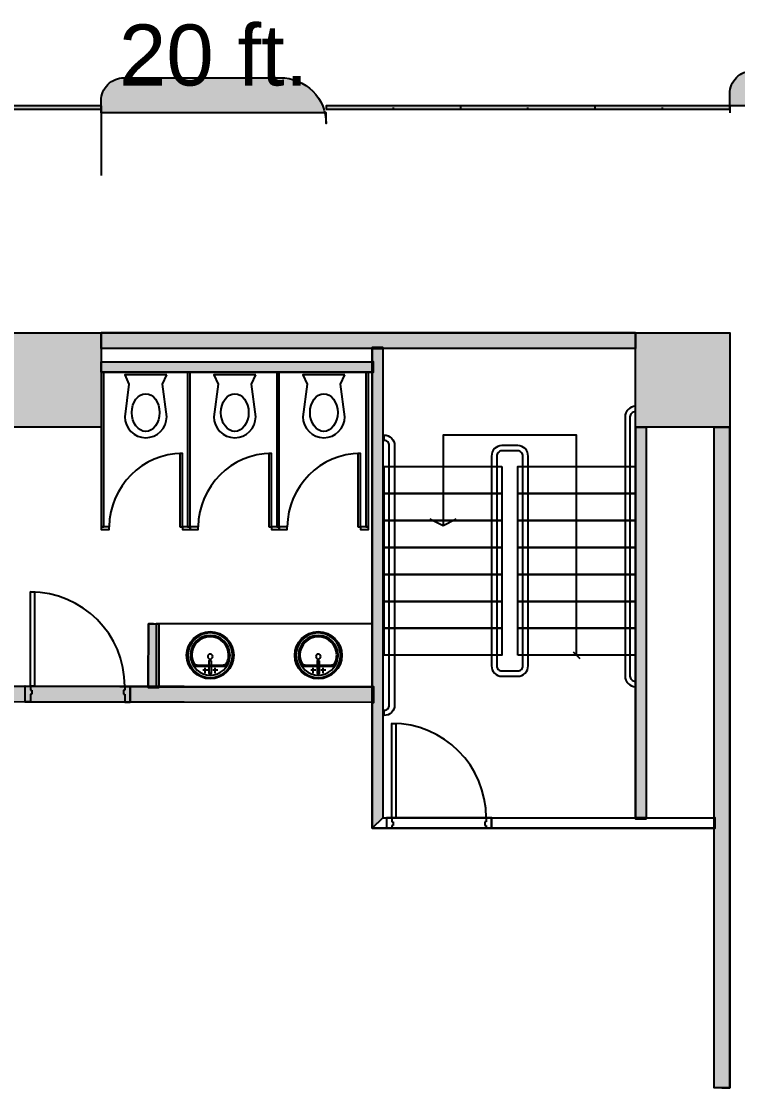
# Model space of a CAD drawing. Extents: x 3 to 120, y 2 to 103.
# Drawn here: x 57.46 to 80.25, y 69 to 102.91 of the extents above; entities that cross this region are included whole.
import ezdxf

# ---------------------------------------------------------------- set-up
doc = ezdxf.new("R2010")
doc.units = 0
doc.header["$LTSCALE"] = 1.44
doc.header["$MEASUREMENT"] = 0
for name, color, linetype in [('01_-_WALLS', 250, 'CONTINUOUS'), ('08_-_SANITARY', 252, 'CONTINUOUS'), ('11_-_DIMENSIONS', 144, 'CONTINUOUS')]:
    doc.layers.add(name, color=color, linetype=linetype)
doc.styles.get("Standard").update_dxf_attribs({"font": 'txt.shx'})

msp = doc.modelspace()

# ---------------------------------------------------------------- hatches: boundary and pattern name
at = {"layer": '01_-_WALLS'}
for points in [[(57, 90), (57, 93), (60, 93), (60, 90)], [(77, 92.5), (60, 92.5), (60, 92.75), (60, 93), (77, 93), (77, 92.75)], [(77, 90), (77, 93), (80, 93), (80, 90)], [(68.62500000000003, 92.49999999999991), (68.95833333333337, 92.49999999999991), (68.95833333333337, 92.53333333333326), (68.62500000000003, 92.53333333333326)], [(68.95833333333337, 92.49999999999991), (68.95833333333337, 77.5833333333334), (68.62500000000003, 77.25000000000007), (68.62500000000003, 92.49999999999991)], [(60, 92.08333106750491), (68.62500000000009, 92.08333106750491), (68.62500000000009, 91.74999773417159), (60, 91.74999773417159), (60, 91.91666440083824)], [(68.62500000000009, 92.08333106750491), (68.62500000000009, 91.74999773417159), (68.65833333333342, 91.74999773417159), (68.65833333333342, 92.08333106750491)], [(77.33333333333333, 89.9999999999999), (77.33333333333333, 77.58333333333343), (77, 77.58333333333343), (77, 89.9999999999999), (77.16666666666666, 89.9999999999999)], [(79.50000000000006, 68.99999999999984), (79.50000000000006, 90.00000000000006), (79.75000000000006, 90.00000000000006), (80.00000000000006, 90.00000000000006), (80.00000000000006, 68.99999999999984), (79.75000000000006, 68.99999999999984)], [(61.83333305295822, 83.74956766140998), (61.83075100963022, 81.75881225549989), (61.497417956672, 81.75924459408998), (61.49999999999999, 83.75000000000007), (61.6666665264791, 83.74978383070503)], [(68.625, 81.24999957943706), (36.50000000000006, 81.29166624610372), (36.50000000000006, 81.79166666666671), (68.625, 81.75000000000006)], [(61.83075100963022, 81.75881225549989), (61.497417956672, 81.75924459408998), (61.49737472281298, 81.72591128879415), (61.83070777577121, 81.72547895020406)], [(68.625, 81.75000000000006), (68.625, 81.24999957943706), (68.67500000000001, 81.24999957943706), (68.67500000000001, 81.75000000000006)], [(77.33333333333333, 77.58333333333343), (77, 77.58333333333343), (77, 77.5500000000001), (77.33333333333333, 77.5500000000001)], [(79.50000000000006, 77.58333333333339), (79.50000000000006, 77.25000000000006), (79.53333333333339, 77.25000000000006), (79.53333333333339, 77.58333333333339)]]:
    msp.add_hatch(color=256, dxfattribs=at).paths.add_polyline_path(points)
at = {"layer": '11_-_DIMENSIONS'}
h = msp.add_hatch(color=256, dxfattribs=at)
edge = h.paths.add_edge_path()
edge.add_line((60, 100), (60, 100.3849587792969))
edge.add_arc((60.72891817634351, 100.3849707125454), 0.728918176441195, 89.99906200064987, 180.0009379993489, ccw=False)
edge.add_line((60.72893010959203, 101.1138888888889), (65.69904923999218, 101.1138888888889))
edge.add_arc((65.69907310648918, 99.65605253620187), 1.457836352882393, 359.9990620006506, 90.00093799934882, ccw=False)
edge.add_line((67.1569094591762, 99.65602866970485), (67.1569094591762, 100))
edge.add_line((67.1569094591762, 100), (60, 100))
h = msp.add_hatch(color=256, dxfattribs=at)
edge = h.paths.add_edge_path()
edge.add_line((80, 100.2227777777777), (80, 100.6077365570746))
edge.add_arc((80.72891817634351, 100.6077484903231), 0.728918176441188, 89.99906200064942, 180.0009379993484, ccw=False)
edge.add_line((80.72893010959203, 101.3366666666666), (85.69904923999218, 101.3366666666666))
edge.add_arc((85.69907310648918, 99.87883031397962), 1.457836352882393, 359.9990620006506, 90.00093799934882, ccw=False)
edge.add_line((87.1569094591762, 99.8788064474826), (87.1569094591762, 100.2227777777777))
edge.add_line((87.1569094591762, 100.2227777777777), (80, 100.2227777777777))
for points in [[(43.15690945917621, 100.1113888888889), (60, 100.1113888888889), (60, 100.2227777777778), (43.15690945917621, 100.2227777777778)], [(67.1569094591762, 100.1113888888889), (80, 100.1113888888889), (80, 100.2227777777778), (67.1569094591762, 100.2227777777778)]]:
    msp.add_hatch(color=256, dxfattribs=at).paths.add_polyline_path(points)

# ---------------------------------------------------------------- linework, layer by layer
at = {"layer": '01_-_WALLS', "linetype": 'CONTINUOUS'}
for p, q in [((68.62500000000003, 92.49999999999991), (68.62500000000003, 77.25000000000007)), ((68.95833333333337, 92.49999999999991), (68.95833333333337, 77.5833333333334)), ((75.02087499999999, 82.85382500000007), (75.229125, 82.64557500000006)), ((68.625, 81.75000000000006), (36.50000000000006, 81.79166666666671)), ((57.58269411287334, 81.26432163635948), (57.5833426207585, 81.76432121579683)), ((57.58269411287334, 81.26432163635948), (57.5833426207585, 81.76432121579683)), ((57.5833426207585, 81.76432121579683), (57.75000914723762, 81.76410504650177)), ((57.75000914723762, 81.76410504650177), (57.74984702026633, 81.63910515164244)), ((60.75000662386169, 81.76021399919081), (60.7498444968904, 81.63521410433148)), ((60.91667315034081, 81.75999782989575), (60.75000662386169, 81.76021399919081)), ((60.91602464245565, 81.25999825045841), (60.91667315034081, 81.75999782989575)), ((60.91602464245565, 81.25999825045841), (60.91667315034081, 81.75999782989575)), ((57.74968489329504, 81.5141052567831), (57.74936063935246, 81.26410546706443)), ((57.79135152491482, 81.51405121445933), (57.74968489329504, 81.5141052567831)), ((57.74984702026633, 81.63910515164244), (57.79151365188611, 81.63905110931867)), ((57.79151365188611, 81.63905110931867), (57.79135152491482, 81.51405121445933)), ((60.70817786527063, 81.63526814665524), (60.70801573829934, 81.5102682517959)), ((60.70801573829934, 81.5102682517959), (60.74968236991911, 81.51021420947214)), ((60.7498444968904, 81.63521410433148), (60.70817786527063, 81.63526814665524)), ((60.74968236991911, 81.51021420947214), (60.74935811597653, 81.26021441975347)), ((68.625, 81.24999957943706), (36.50000000000006, 81.29166624610372)), ((57.74936063935246, 81.26410546706443), (57.58269411287334, 81.26432163635948)), ((60.74935811597653, 81.26021441975347), (60.91602464245565, 81.25999825045841)), ((68.95833333333327, 77.58333333333339), (79.50000000000003, 77.58333333333339)), ((69.08333333333333, 77.25000000000006), (69.08333333333333, 77.58333333333339)), ((69.08333333333333, 77.58333333333339), (69.25, 77.58333333333339)), ((69.08333333333333, 77.25000000000006), (69.08333333333333, 77.58333333333339)), ((69.25, 77.58333333333339), (69.25, 77.45833333333339)), ((69.25, 77.45833333333339), (69.29166666666666, 77.45833333333339)), ((69.25, 77.33333333333339), (69.25, 77.25000000000006)), ((69.29166666666666, 77.33333333333339), (69.25, 77.33333333333339)), ((69.29166666666666, 77.45833333333339), (69.29166666666666, 77.33333333333339)), ((72.25, 77.45833333333339), (72.20833333333333, 77.45833333333339)), ((72.20833333333333, 77.45833333333339), (72.20833333333333, 77.33333333333339)), ((72.20833333333333, 77.33333333333339), (72.25, 77.33333333333339)), ((72.41666666666666, 77.58333333333339), (72.25, 77.58333333333339)), ((72.25, 77.58333333333339), (72.25, 77.45833333333339)), ((72.25, 77.33333333333339), (72.25, 77.25000000000006)), ((72.41666666666666, 77.25000000000006), (72.41666666666666, 77.58333333333339)), ((72.41666666666666, 77.25000000000006), (72.41666666666666, 77.58333333333339)), ((68.62499999999994, 77.25000000000006), (79.50000000000006, 77.25000000000006)), ((69.25, 77.25000000000006), (69.08333333333333, 77.25000000000006)), ((72.25, 77.25000000000006), (72.41666666666666, 77.25000000000006))]:
    msp.add_line(p, q, dxfattribs=at)
for points in [[(57, 90), (57, 93), (60, 93), (60, 90)], [(77, 92.5), (60, 92.5), (60, 92.75), (60, 93), (77, 93), (77, 92.75)], [(77, 90), (77, 93), (80, 93), (80, 90)], [(68.62500000000003, 92.49999999999991), (68.95833333333337, 92.49999999999991), (68.95833333333337, 92.53333333333326), (68.62500000000003, 92.53333333333326)], [(68.95833333333337, 92.49999999999991), (68.95833333333337, 77.5833333333334), (68.62500000000003, 77.25000000000007), (68.62500000000003, 92.49999999999991)], [(60, 92.08333106750491), (68.62500000000009, 92.08333106750491), (68.62500000000009, 91.74999773417159), (60, 91.74999773417159), (60, 91.91666440083824)], [(68.62500000000009, 92.08333106750491), (68.62500000000009, 91.74999773417159), (68.65833333333342, 91.74999773417159), (68.65833333333342, 92.08333106750491)], [(77.33333333333333, 89.9999999999999), (77.33333333333333, 77.58333333333343), (77, 77.58333333333343), (77, 89.9999999999999), (77.16666666666666, 89.9999999999999)], [(79.50000000000006, 68.99999999999984), (79.50000000000006, 90.00000000000006), (79.75000000000006, 90.00000000000006), (80.00000000000006, 90.00000000000006), (80.00000000000006, 68.99999999999984), (79.75000000000006, 68.99999999999984)], [(72.75, 88.75000000000007), (72.75, 87.89285714285722), (69, 87.89285714285722), (69, 88.75000000000007)], [(73.25, 87.89285714285722), (73.25, 88.75000000000007), (77, 88.75000000000007), (77, 87.89285714285722)], [(72.75, 87.89285714285722), (72.75, 87.03571428571435), (69, 87.03571428571435), (69, 87.89285714285722)], [(73.25, 87.03571428571435), (73.25, 87.89285714285722), (77, 87.89285714285722), (77, 87.03571428571435)], [(72.75, 87.03571428571435), (72.75, 86.1785714285715), (69, 86.1785714285715), (69, 87.03571428571435)], [(73.25, 86.1785714285715), (73.25, 87.03571428571435), (77, 87.03571428571435), (77, 86.1785714285715)], [(72.75, 86.1785714285715), (72.75, 85.32142857142864), (69, 85.32142857142864), (69, 86.1785714285715)], [(73.25, 85.32142857142864), (73.25, 86.1785714285715), (77, 86.1785714285715), (77, 85.32142857142864)], [(72.75, 85.32142857142864), (72.75, 84.46428571428578), (69, 84.46428571428578), (69, 85.32142857142864)], [(73.25, 84.46428571428578), (73.25, 85.32142857142864), (77, 85.32142857142864), (77, 84.46428571428578)], [(57.87890008940792, 84.76394039615457), (57.87500904209696, 81.76394291953048), (57.75000914723762, 81.76410504650177), (57.75390019454858, 84.76410252312584)], [(72.75, 84.46428571428578), (72.75, 83.60714285714292), (69, 83.60714285714292), (69, 84.46428571428578)], [(73.25, 83.60714285714293), (73.25, 84.46428571428578), (77, 84.46428571428578), (77, 83.60714285714293)], [(61.83333305295822, 83.74956766140998), (61.83075100963022, 81.75881225549989), (61.497417956672, 81.75924459408998), (61.49999999999999, 83.75000000000007), (61.6666665264791, 83.74978383070503)], [(72.75, 83.60714285714292), (72.75, 82.75000000000007), (69, 82.75000000000007), (69, 83.60714285714292)], [(73.25, 82.75000000000007), (73.25, 83.60714285714293), (77, 83.60714285714293), (77, 82.75000000000007)], [(68.625, 81.24999957943706), (36.50000000000006, 81.29166624610372), (36.50000000000006, 81.79166666666671), (68.625, 81.75000000000006)], [(60.91601426632949, 81.25199825718741), (57.58268373674719, 81.25632164308848), (57.58335299688466, 81.77232120906783), (60.91668352646697, 81.76799782316675)], [(61.83075100963022, 81.75881225549989), (61.497417956672, 81.75924459408998), (61.49737472281298, 81.72591128879415), (61.83070777577121, 81.72547895020406)], [(68.625, 81.75000000000006), (68.625, 81.24999957943706), (68.67500000000001, 81.24999957943706), (68.67500000000001, 81.75000000000006)], [(69.375, 80.58333333333339), (69.375, 77.58333333333339), (69.25, 77.58333333333339), (69.25, 80.58333333333339)], [(68.95833333333327, 77.58333333333339), (79.50000000000003, 77.58333333333339), (79.50000000000006, 77.25000000000006), (68.62499999999994, 77.25000000000006)], [(72.41666666666666, 77.24200000000005), (69.08333333333333, 77.24200000000005), (69.08333333333333, 77.59133333333338), (72.41666666666666, 77.59133333333338)], [(77.33333333333333, 77.58333333333343), (77, 77.58333333333343), (77, 77.5500000000001), (77.33333333333333, 77.5500000000001)], [(79.50000000000006, 77.58333333333339), (79.50000000000006, 77.25000000000006), (79.53333333333339, 77.25000000000006), (79.53333333333339, 77.58333333333339)]]:
    msp.add_lwpolyline(points, close=True, dxfattribs=at)
for points in [[(77, 92.75), (77, 93), (60, 93), (60, 92.75)], [(77, 92.75), (77, 92.5), (60, 92.5), (60, 92.75)], [(60, 91.91666440083824), (60, 92.08333106750491), (68.62500000000009, 92.08333106750491)], [(60, 91.91666440083824), (60, 91.74999773417159), (68.62500000000009, 91.74999773417159)], [(77.16666666666666, 89.9999999999999), (77, 89.9999999999999), (77, 77.58333333333343)], [(77.16666666666666, 89.9999999999999), (77.33333333333333, 89.9999999999999), (77.33333333333333, 77.58333333333343)], [(79.75000000000006, 68.99999999999984), (79.50000000000006, 68.99999999999984), (79.50000000000006, 90.00000000000006), (79.75000000000006, 90.00000000000006)], [(79.75000000000006, 68.99999999999984), (80.00000000000006, 68.99999999999984), (80.00000000000006, 90.00000000000006), (79.75000000000006, 90.00000000000006)], [(75.125, 82.74970000000008), (75.125, 89.74970000000008), (70.875, 89.74970000000008), (70.875, 86.87481785714294)], [(70.45849999999999, 87.08306785714292), (70.875, 86.87481785714294), (71.2915, 87.08306785714292)], [(61.6666665264791, 83.74978383070503), (61.49999999999999, 83.75000000000007), (61.497417956672, 81.75924459408998)], [(61.6666665264791, 83.74978383070503), (61.83333305295822, 83.74956766140998), (61.83075100963022, 81.75881225549989)]]:
    msp.add_lwpolyline(points, dxfattribs=at)
for points in [[(77, 81.75000000000007), (76.99999999999999, 81.91666666666674, -0.4142231524190836), (76.83333333333333, 82.0833333333334), (76.83333333333333, 90.33333333333341, -0.4142231524190801), (77, 90.50000000000007), (77, 90.66666666666674, 0.414223152419079), (76.66666666666666, 90.3333333333334), (76.66666666666666, 82.08333333333341, 0.4142231524190836)], [(69, 80.8333333333334), (69, 81.00000000000007, 0.4142231524190843), (69.16666666666666, 81.16666666666674), (69.16666666666666, 89.41666666666676, 0.4142231524190806), (69, 89.5833333333334), (68.99999999999999, 89.75000000000007, -0.4142231524190786), (69.33333333333333, 89.41666666666674), (69.33333333333333, 81.16666666666674, -0.4142231524190833)], [(73.58333333333333, 82.41666666666674), (73.58333333333333, 89.0833333333334, 0.4142231524190791), (73.25, 89.41666666666674), (72.75, 89.41666666666674, 0.4142231524190791), (72.41666666666666, 89.0833333333334), (72.41666666666666, 82.41666666666674, 0.4142231524190837), (72.75, 82.0833333333334), (73.24999999999999, 82.0833333333334, 0.4142231524190838)], [(73.41666666666666, 82.41666666666674), (73.41666666666666, 89.08333333333341, 0.4142231524190796), (73.25, 89.25000000000007), (72.74999999999999, 89.25000000000007, 0.4142231524190796), (72.58333333333333, 89.0833333333334), (72.58333333333333, 82.41666666666673, 0.4142231524190833), (72.75, 82.25000000000007), (73.25, 82.25000000000007, 0.4142231524190833)]]:
    msp.add_lwpolyline(points, format="xyb", close=True, dxfattribs=at)
for centre, start, end in [((57.75000914723762, 81.76410504650177), 359.9256864495639, 89.92568644956312), ((69.25, 77.58333333333339), 0, 90)]:
    msp.add_arc(centre, 3, start, end, dxfattribs=at)
at = {"layer": '08_-_SANITARY', "linetype": 'CONTINUOUS'}
for p, q in [((62.84359357468354, 82.67559055118114), (62.84315965738396, 82.67559055118114)), ((62.96260107285514, 82.42256381190555), (62.91753981040787, 82.44733234028351)), ((62.91753981040787, 82.44733234028351), (62.96260107285514, 82.42256381190555)), ((62.95699194495968, 82.47993778167158), (62.99882800766129, 82.45746920315744)), ((63.46875, 82.3977952755906), (63.05899105316456, 82.3977952755906)), ((63.05899105316456, 82.3977952755906), (63.46875, 82.3977952755906)), ((63.08831900383065, 82.43500061681723), (63.46875, 82.43500061681723)), ((63.46875, 82.43500061681723), (63.84918099616934, 82.43500061681723)), ((63.87850894683544, 82.3977952755906), (63.46875, 82.3977952755906)), ((63.46875, 82.3977952755906), (63.87850894683544, 82.3977952755906)), ((63.9386719923387, 82.45746920315744), (63.98050805504031, 82.47993778167158)), ((64.01996018959213, 82.44733234028351), (63.97489892714486, 82.42256381190555)), ((63.97489892714486, 82.42256381190555), (64.01996018959213, 82.44733234028351)), ((64.09434036624472, 82.67559055118114), (64.09390642531645, 82.67559055118114)), ((66.28109357468354, 82.67559055118114), (66.28065965738396, 82.67559055118114)), ((66.40010107285514, 82.42256381190555), (66.35503981040787, 82.44733234028351)), ((66.35503981040787, 82.44733234028351), (66.40010107285514, 82.42256381190555)), ((66.39449194495968, 82.47993778167158), (66.43632800766129, 82.45746920315744)), ((66.90625, 82.3977952755906), (66.49649105316456, 82.3977952755906)), ((66.49649105316456, 82.3977952755906), (66.90625, 82.3977952755906)), ((66.52581900383065, 82.43500061681723), (66.90625, 82.43500061681723)), ((66.90625, 82.43500061681723), (67.28668099616934, 82.43500061681723)), ((67.31600894683544, 82.3977952755906), (66.90625, 82.3977952755906)), ((66.90625, 82.3977952755906), (67.31600894683544, 82.3977952755906)), ((67.3761719923387, 82.45746920315744), (67.4180080550403, 82.47993778167158)), ((67.45746018959213, 82.44733234028351), (67.41239892714486, 82.42256381190555)), ((67.41239892714486, 82.42256381190555), (67.45746018959213, 82.44733234028351)), ((67.53184036624472, 82.67559055118114), (67.53140642531645, 82.67559055118114)), ((63.38874999999999, 82.27368966100005), (63.22875, 82.27368966100005)), ((63.30453947199999, 82.18000000000004), (63.30453947199999, 82.34900000260004)), ((63.70874999999999, 82.27368966100005), (63.54875, 82.27368966100005)), ((63.624539472, 82.18000000000004), (63.624539472, 82.34900000260004)), ((66.82624999999999, 82.27368966100005), (66.66624999999999, 82.27368966100005)), ((66.74203947199999, 82.18000000000004), (66.74203947199999, 82.34900000260004)), ((67.14625, 82.27368966100005), (66.98625, 82.27368966100005)), ((67.062039472, 82.18000000000004), (67.062039472, 82.34900000260004))]:
    msp.add_line(p, q, dxfattribs=at)
for points in [[(60.00000000000003, 91.75), (60.00000000000003, 86.83333333333333), (60.08333333333336, 86.83333333333333), (60.08333333333336, 91.75)], [(62.83333333333334, 91.75), (62.75000000000001, 91.75), (62.75000000000001, 86.83333333333333), (62.83333333333334, 86.83333333333333)], [(65.66666666666666, 91.75), (65.58333333333331, 91.75), (65.58333333333331, 86.83333333333333), (65.66666666666666, 86.83333333333333)], [(68.49999999999997, 91.75), (68.41666666666663, 91.75), (68.41666666666663, 86.83333333333333), (68.49999999999997, 86.83333333333333)], [(62.50000000000001, 86.83333333333333), (62.58333333333335, 86.83333333333333), (62.58333333333335, 89.16666666666666), (62.50000000000001, 89.16666666666666)], [(65.33333333333333, 86.83333333333333), (65.41666666666666, 86.83333333333333), (65.41666666666666, 89.16666666666666), (65.33333333333333, 89.16666666666666)], [(68.16666666666664, 86.83333333333333), (68.24999999999997, 86.83333333333333), (68.24999999999997, 89.16666666666666), (68.16666666666664, 89.16666666666666)], [(60.25000000000001, 86.83333333333333), (60.00000000000003, 86.83333333333333), (60.00000000000003, 86.75), (60.25000000000001, 86.75)], [(62.83333333333334, 86.83333333333333), (62.58333333333335, 86.83333333333333), (62.58333333333335, 86.75), (62.83333333333334, 86.75)], [(63.08333333333333, 86.83333333333333), (62.83333333333334, 86.83333333333333), (62.83333333333334, 86.75), (63.08333333333333, 86.75)], [(65.66666666666666, 86.83333333333333), (65.41666666666666, 86.83333333333333), (65.41666666666666, 86.75), (65.66666666666666, 86.75)], [(65.91666666666664, 86.83333333333333), (65.66666666666666, 86.83333333333333), (65.66666666666666, 86.75), (65.91666666666664, 86.75)], [(68.49999999999997, 86.83333333333333), (68.24999999999997, 86.83333333333333), (68.24999999999997, 86.75), (68.49999999999997, 86.75)], [(68.625, 81.75000000000004), (68.625, 83.75000000000004), (61.75, 83.75000000000004), (61.75, 81.75000000000004)], [(63.50875, 82.57000000000005), (63.42874999999999, 82.57000000000005), (63.42874999999999, 82.18000000000004), (63.50875, 82.18000000000004)], [(66.94624999999999, 82.57000000000005), (66.86625, 82.57000000000005), (66.86625, 82.18000000000004), (66.94624999999999, 82.18000000000004)]]:
    msp.add_lwpolyline(points, close=True, dxfattribs=at)
for points in [[(62.08333333333335, 91.66659999999999), (60.75000000000001, 91.66659999999999), (60.88333333333335, 91.3666), (60.75000000000002, 90.33326666666666, 0.9999999999999999), (62.08333333333335, 90.33326666666666), (61.95000000000002, 91.3666)], [(64.91666666666666, 91.66659999999999), (63.58333333333333, 91.66659999999999), (63.71666666666667, 91.3666), (63.58333333333334, 90.33326666666666, 0.9999999999999999), (64.91666666666666, 90.33326666666666), (64.78333333333333, 91.3666)], [(67.74999999999997, 91.66659999999999), (66.41666666666664, 91.66659999999999), (66.54999999999998, 91.3666), (66.41666666666664, 90.33326666666666, 0.9999999999999999), (67.74999999999997, 90.33326666666666), (67.61666666666665, 91.3666)], [(64.21875, 82.75000000000004, -0.9999999999999999), (62.71875, 82.75000000000004, -1.000000000000007)], [(67.65625, 82.75000000000004, -0.9999999999999999), (66.15625, 82.75000000000004, -1.000000000000007)]]:
    msp.add_lwpolyline(points, format="xyb", close=True, dxfattribs=at)
for centre, radius, start, end in [((63.46875, 82.75000000000004), 0.710526315789474, 0, 180), ((66.90625, 82.75000000000004), 0.710526315789474, 0, 180), ((63.46875, 82.74999997784815), 0.6300000221519, 0, 179.9999979853809), ((66.90625, 82.74999997784815), 0.6300000221519, 0, 179.9999979853809), ((63.46875, 82.75000000000004), 0.7105263157894739, 180, 0), ((63.46945811349408, 82.75000326431072), 0.6307081356793265, 180.0002965416511, 180.94332746226), ((63.46771028099853, 82.75000422443756), 0.631039741204059, 359.0573549880394, 0), ((66.90625, 82.75000000000004), 0.7105263157894739, 180, 0), ((66.90695811349408, 82.75000326431072), 0.6307081356793265, 180.0002965416511, 180.94332746226), ((66.90521028099853, 82.75000422443756), 0.631039741204059, 359.0573549880394, 0), ((63.46875001181434, 82.75000007663192), 0.6300000766318772, 186.7830578891775, 353.216942110824), ((63.05936295807469, 82.59918393219725), 0.201389000005205, 241.2837308286548, 269.8941918682674), ((63.05936295807469, 82.59918393219725), 0.201389000005205, 241.2837308286548, 269.8941918682674), ((63.08763058927038, 82.62171156139812), 0.1867122136896553, 241.6007909659786, 270.2112520517378), ((63.84986941072962, 82.6217115613981), 0.1867122136896542, 269.7887479482638, 298.399209034023), ((63.87813704192531, 82.59918393219725), 0.2013890000052053, 270.1058081317342, 298.7162691713468), ((63.87813704192531, 82.59918393219725), 0.2013890000052053, 270.1058081317342, 298.7162691713468), ((66.90625001181434, 82.75000007663192), 0.6300000766318772, 186.7830578891775, 353.2169421108242), ((66.49686295807469, 82.59918393219725), 0.201389000005205, 241.2837308286531, 269.8941918682653), ((66.49686295807469, 82.59918393219725), 0.201389000005205, 241.2837308286531, 269.8941918682653), ((66.52513058927038, 82.62171156139812), 0.1867122136896553, 241.6007909659766, 270.2112520517378), ((67.28736941072961, 82.6217115613981), 0.1867122136896542, 269.7887479482638, 298.399209034025), ((67.3156370419253, 82.59918393219725), 0.2013890000052053, 270.1058081317362, 298.7162691713485), ((67.3156370419253, 82.59918393219725), 0.2013890000052053, 270.1058081317362, 298.7162691713485)]:
    msp.add_arc(centre, radius, start, end, dxfattribs=at)
for centre in [(61.41666666666669, 90.4666), (64.25, 90.4666), (67.08333333333331, 90.4666)]:
    msp.add_ellipse(centre, major_axis=(0, 0.6000000000000001), ratio=0.7333333333333332, dxfattribs=at)
for centre, major_axis, ratio, start_param, end_param in [((62.5836498134499, 86.79096675896088), (0, -2.37569992954539), 0.982456140350877, 3.141728247965235, 4.694554732976733), ((65.41698314678321, 86.79096675896088), (0, -2.37569992954539), 0.982456140350877, 3.141728247965235, 4.694554732976733), ((68.25031648011652, 86.79096675896088), (0, -2.37569992954539), 0.982456140350877, 3.141728247965235, 4.694554732976733), ((63.46875001834162, 82.75900039652294), (-0.5850000183416258, 0), 0.9846146759276382, -1.570796295441681, 3.055385722205983e-09), ((63.46874998165836, 82.75900039652294), (-0.5850000183416361, 0), 0.9846146759276383, -3.141592656645175, -1.57079635814812), ((66.90625001834162, 82.75900039652294), (-0.5850000183416258, 0), 0.9846146759276382, -1.570796295441681, 3.055385722205983e-09), ((66.90624998165836, 82.75900039652294), (-0.5850000183416361, 0), 0.9846146759276383, -3.141592656645175, -1.57079635814812), ((63.46874977175754, 82.75496061085425), (0, 0.634960396724237), 0.9923425535239879, 1.594959181792014, 1.696124173967563), ((63.46874899566883, 82.75900031085999), (-0.5849989956688306, 0), 0.9846146759276381, -1.456653660091197e-07, 0.1555175560435894), ((63.46875, 82.70891347256853), (-0.07862903225806375, 0), 0.9953170436091013, -3.141592653589791, -1.77635683940025e-15), ((63.46875100433012, 82.7590003108601), (-0.584998995669883, 0), 0.9846146759276383, -3.297110209633321, -3.141592507924631), ((63.4687524523884, 82.75496050732119), (0, 0.6349581600531455), 0.9923425535239879, 4.587060853756464, 4.688230954763887), ((66.90624977175754, 82.75496061085425), (0, 0.634960396724237), 0.9923425535239879, 1.594959181792014, 1.696124173967563), ((66.90624899566882, 82.75900031085999), (-0.5849989956688306, 0), 0.9846146759276381, -1.456653660091197e-07, 0.1555175560435894), ((66.90625, 82.70891347256853), (-0.07862903225806375, 0), 0.9953170436091013, -3.141592653589791, -1.77635683940025e-15), ((66.90625100433012, 82.7590003108601), (-0.584998995669883, 0), 0.9846146759276383, -3.297110209633321, -3.141592507924631), ((66.9062524523884, 82.75496050732119), (0, 0.6349581600531455), 0.9923425535239879, 4.587060853756464, 4.688230954763887), ((63.46874997961899, 82.75496061810676), (0, 0.6349606054533166), 0.992342553523988, 1.696124144064038, 2.076569591977538), ((63.46874997961899, 82.75496061810676), (0, 0.6349606054533229), 0.9923425535239879, 1.69612414406404, 2.076569591977536), ((63.46874992321757, 82.75900037094027), (-0.5849999214747885, 0), 0.9846146759276381, 0.155517413502215, 0.5057733087442173), ((63.46875, 82.70891347256853), (-0.07862903225806361, 0), 0.9953170436091011, 2.823951898533753e-15, 3.14159265358979), ((63.46875007678243, 82.75900037094026), (-0.5849999214747765, 0), 0.9846146759276382, 2.635819344845571, 2.986075240087581), ((63.46875002038102, 82.75496061810675), (0, 0.6349606054532968), 0.9923425535239881, 4.206615715202041, 4.587061163115553), ((63.46875002038102, 82.75496061810675), (0, 0.6349606054532981), 0.9923425535239879, 4.206615715202043, 4.587061163115553), ((66.90624997961899, 82.75496061810676), (0, 0.6349606054533166), 0.992342553523988, 1.696124144064038, 2.076569591977538), ((66.90624997961899, 82.75496061810676), (0, 0.6349606054533229), 0.9923425535239879, 1.69612414406404, 2.076569591977536), ((66.90624992321757, 82.75900037094027), (-0.5849999214747885, 0), 0.9846146759276381, 0.155517413502215, 0.5057733087442173), ((66.90625, 82.70891347256853), (-0.07862903225806361, 0), 0.9953170436091011, 2.823951898533753e-15, 3.14159265358979), ((66.90625007678243, 82.75900037094026), (-0.5849999214747765, 0), 0.9846146759276382, 2.635819344845571, 2.986075240087581), ((66.90625002038102, 82.75496061810675), (0, 0.6349606054532968), 0.9923425535239881, 4.206615715202041, 4.587061163115553), ((66.90625002038102, 82.75496061810675), (0, 0.6349606054532981), 0.9923425535239879, 4.206615715202043, 4.587061163115553)]:
    msp.add_ellipse(centre, major_axis=major_axis, ratio=ratio, start_param=start_param, end_param=end_param, dxfattribs=at)
at = {"layer": '11_-_DIMENSIONS', "linetype": 'CONTINUOUS'}
for p, q in [((43.15690945917621, 100.1113888888889), (60, 100.1113888888889)), ((60, 100.2227777777778), (59.99999999999859, 100.1113888888889)), ((59.99999999999859, 100.1113888888889), (60, 98)), ((67.1569094591762, 100.1113888888889), (80, 100.1113888888889)), ((69.2974245493135, 100.1113888888889), (69.2974245493135, 100.1670833333333)), ((71.4379396394508, 100.1113888888889), (71.4379396394508, 100.2227777777778)), ((73.5784547295881, 100.1113888888889), (73.5784547295881, 100.1670833333333)), ((75.7189698197254, 100.1113888888889), (75.7189698197254, 100.2227777777778)), ((77.85948490986269, 100.1113888888889), (77.85948490986269, 100.1670833333333)), ((80, 100.2227777777778), (79.99999999999882, 100.1113888888889)), ((79.99999999999882, 100.1113888888889), (80, 100))]:
    msp.add_line(p, q, dxfattribs=at)
for points in [[(60, 100), (60, 100.3849587792969, -0.4142231524190834), (60.72893010959203, 101.1138888888889), (65.69904923999218, 101.1138888888889, -0.4142231524190794), (67.1569094591762, 99.65602866970485), (67.1569094591762, 100)], [(80, 100.2227777777777), (80, 100.6077365570746, -0.4142231524190834), (80.72893010959203, 101.3366666666666), (85.69904923999218, 101.3366666666666, -0.4142231524190794), (87.1569094591762, 99.8788064474826), (87.1569094591762, 100.2227777777777)]]:
    msp.add_lwpolyline(points, format="xyb", close=True, dxfattribs=at)
for points in [[(43.15690945917621, 100.1113888888889), (60, 100.1113888888889), (60, 100.2227777777778), (43.15690945917621, 100.2227777777778)], [(67.1569094591762, 100.1113888888889), (80, 100.1113888888889), (80, 100.2227777777778), (67.1569094591762, 100.2227777777778)]]:
    msp.add_lwpolyline(points, close=True, dxfattribs=at)

# ---------------------------------------------------------------- texts
at = {"layer": '11_-_DIMENSIONS', "insert": (63.5784547295881, 101.82232527398), "char_height": 1.941409952938557, "width": 7.156909459176216, "attachment_point": 5}
msp.add_mtext('\\C7;\\fArial Unicode MS|b0|i0|;\\H1.9414099529386;20 ft.', dxfattribs=at)

doc.saveas('drawing.dxf')
